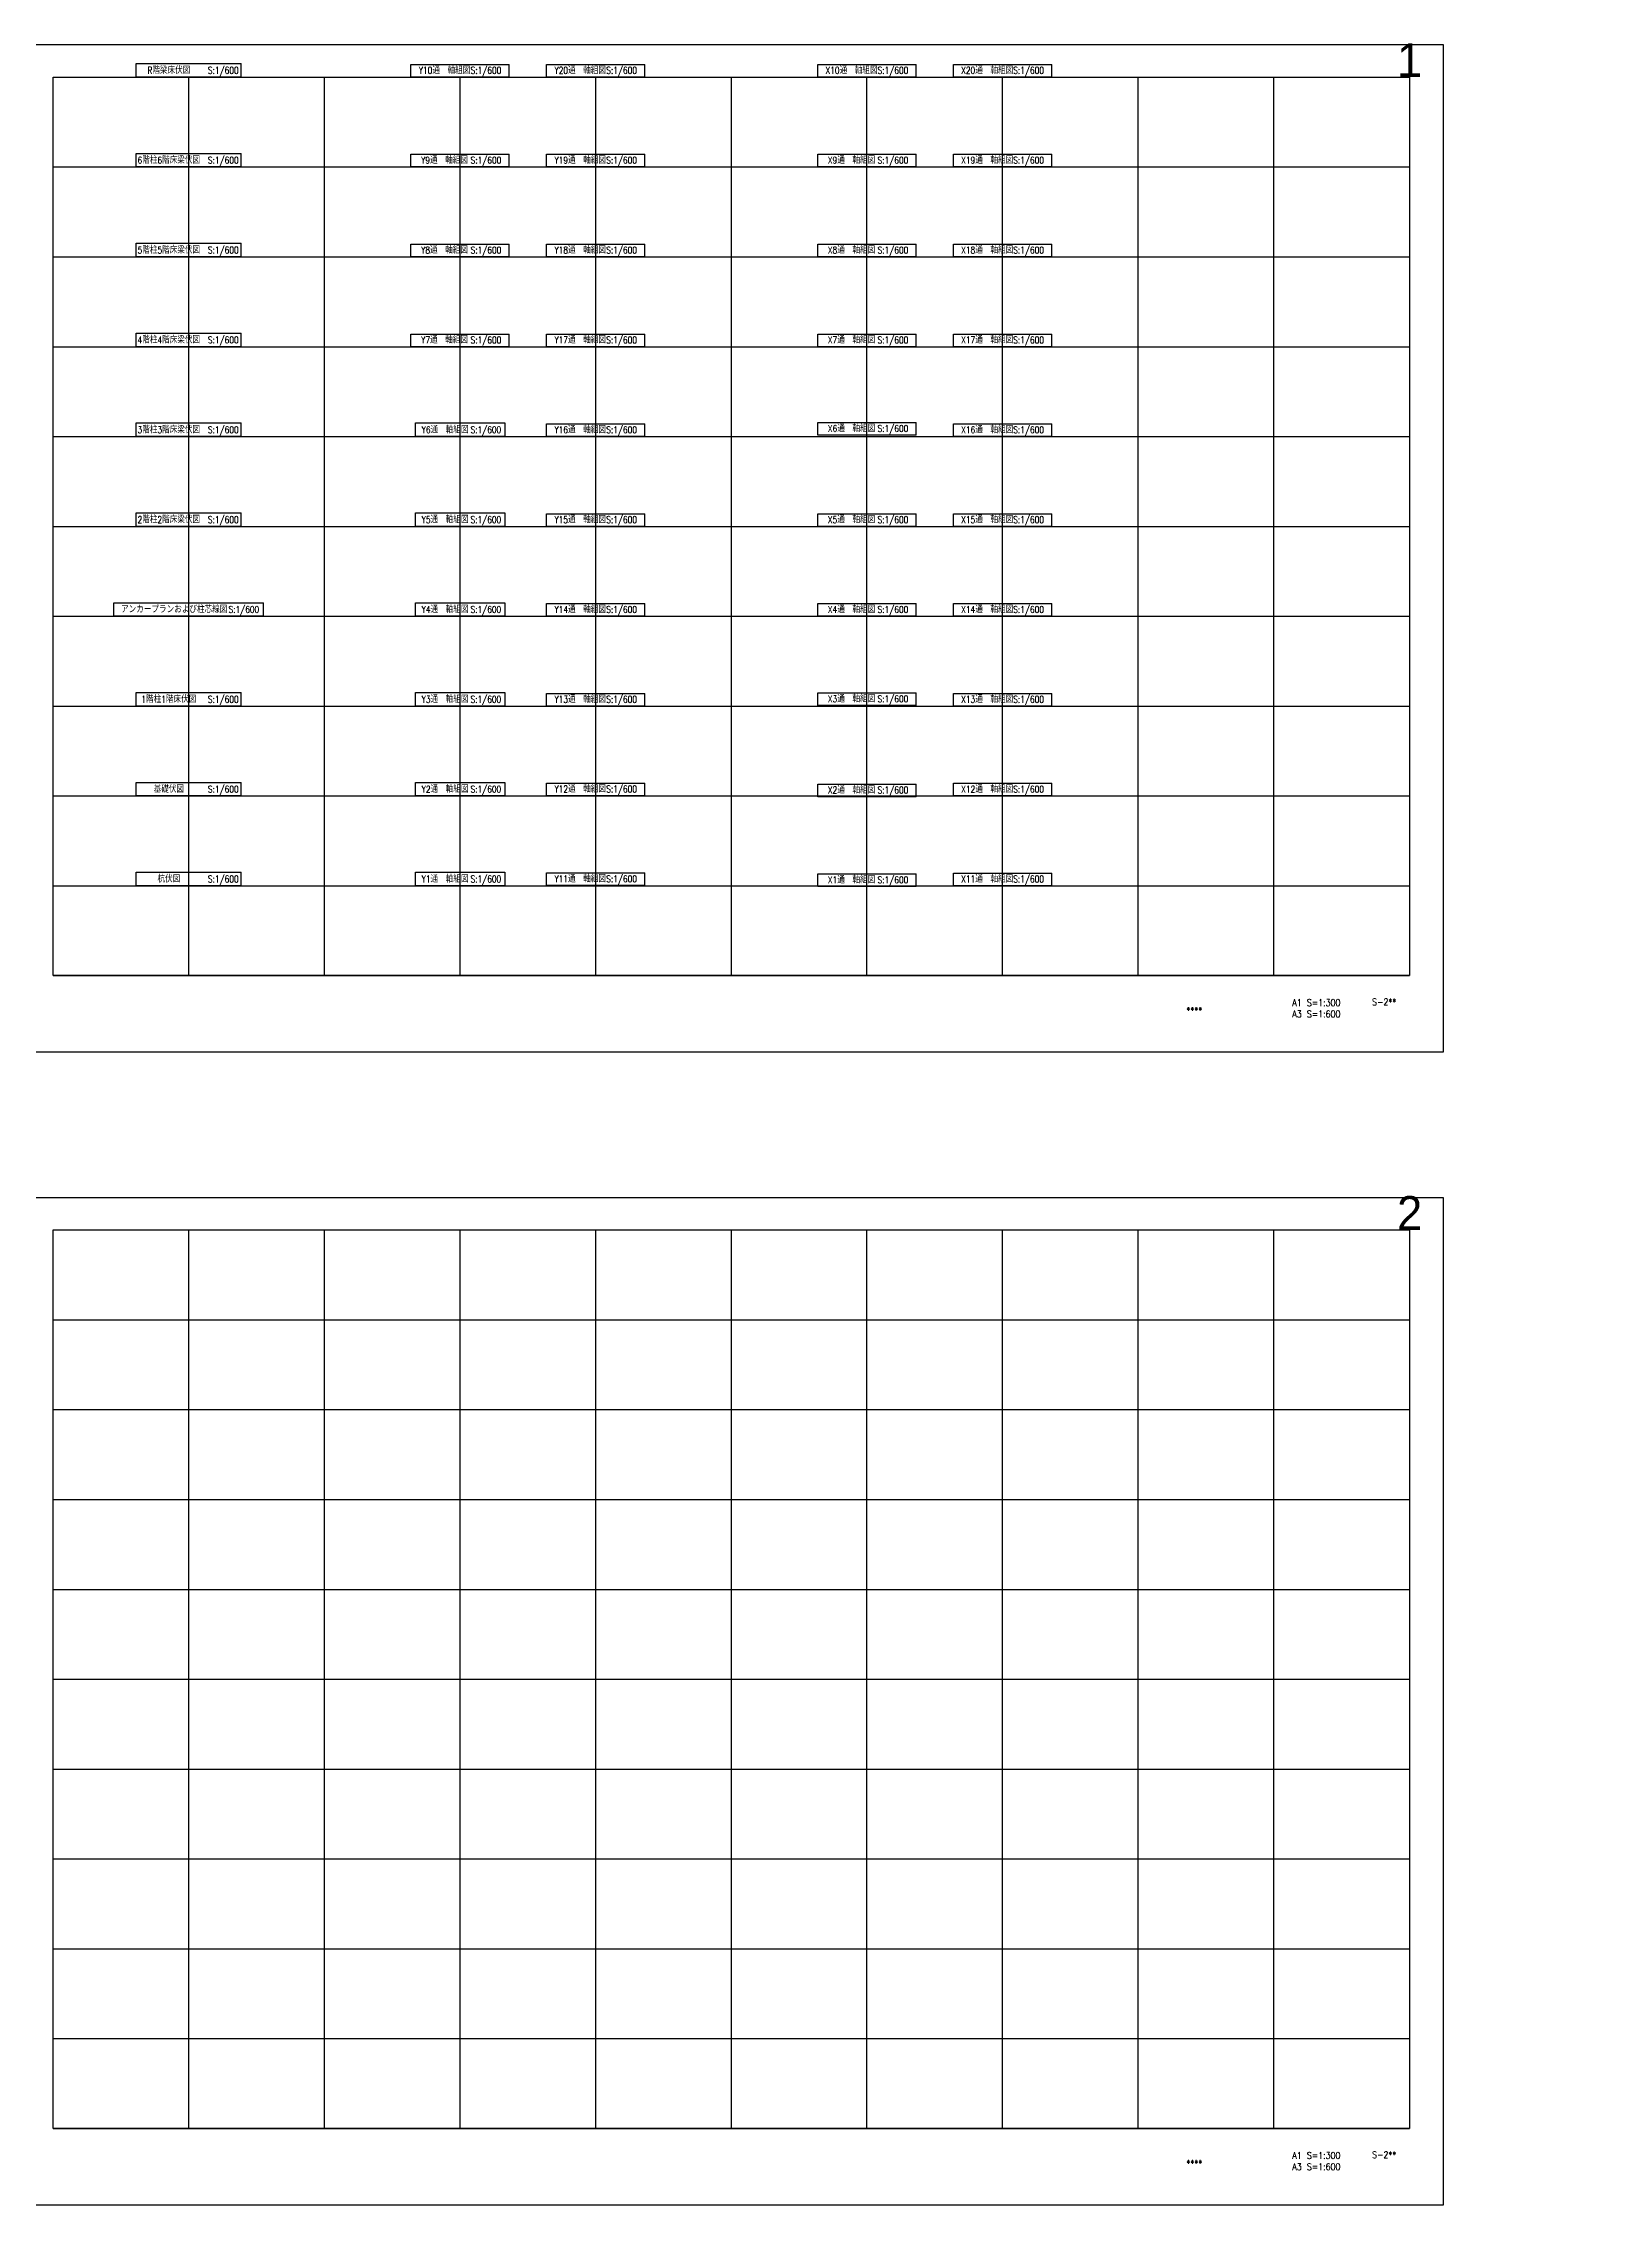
# Model space of a CAD drawing. Extents: x -230746 to 324000, y -671400 to 84185.
# Drawn here: x 1422 to 93684, y -127400 to 100 of the extents above; entities that cross this region are included whole.
import ezdxf
from ezdxf.enums import TextEntityAlignment as Align

# ---------------------------------------------------------------- set-up
doc = ezdxf.new("R2010")
doc.units = 0
doc.header["$MEASUREMENT"] = 0
doc.layers.add('99_レイアウト枠', color=251, linetype='CONTINUOUS', plot=False)
doc.layers.add('99_頁番号', color=6, linetype='CONTINUOUS')
doc.layers.add('注記', color=3, linetype='CONTINUOUS')
doc.styles.add('DRACAD', font='txt', dxfattribs={"width": 0.85, "bigfont": 'extfont2'})
doc.styles.get("Standard").update_dxf_attribs({"font": 'Osaka.ttc'})

msp = doc.modelspace()

# ---------------------------------------------------------------- linework, layer by layer
at = {"layer": '99_レイアウト枠'}
for p, q in [((2000, -54900), (2000, -1900)), ((10000, -54900), (10000, -1900)), ((18000, -54900), (18000, -1900)), ((26000, -54900), (26000, -1900)), ((34000, -54900), (34000, -1900)), ((42000, -54900), (42000, -1900)), ((50000, -54900), (50000, -1900)), ((58000, -54900), (58000, -1900)), ((66000, -54900), (66000, -1900)), ((74000, -54900), (74000, -1900)), ((2000, -7200), (82000, -7200)), ((2000, -12500), (82000, -12500)), ((2000, -17800), (82000, -17800)), ((2000, -23100), (82000, -23100)), ((2000, -28400), (82000, -28400)), ((2000, -33700), (82000, -33700)), ((2000, -39000), (82000, -39000)), ((2000, -44300), (82000, -44300)), ((2000, -49600), (82000, -49600)), ((2000, -54900), (82000, -54900)), ((2000, -122900), (2000, -69900)), ((10000, -122900), (10000, -69900)), ((18000, -122900), (18000, -69900)), ((26000, -122900), (26000, -69900)), ((34000, -122900), (34000, -69900)), ((42000, -122900), (42000, -69900)), ((50000, -122900), (50000, -69900)), ((58000, -122900), (58000, -69900)), ((66000, -122900), (66000, -69900)), ((74000, -122900), (74000, -69900)), ((2000, -75200), (82000, -75200)), ((2000, -80500), (82000, -80500)), ((2000, -85800), (82000, -85800)), ((2000, -91100), (82000, -91100)), ((2000, -96400), (82000, -96400)), ((2000, -101700), (82000, -101700)), ((2000, -107000), (82000, -107000)), ((2000, -112300), (82000, -112300)), ((2000, -117600), (82000, -117600)), ((2000, -122900), (82000, -122900))]:
    msp.add_line(p, q, dxfattribs=at)
for points in [[(0, -59400), (84000, -59400), (84000, 0), (0, 0)], [(2000, -1900), (82000, -1900), (82000, -54900), (2000, -54900)], [(0, -127400), (84000, -127400), (84000, -68000), (0, -68000)], [(2000, -69900), (82000, -69900), (82000, -122900), (2000, -122900)]]:
    msp.add_lwpolyline(points, close=True, dxfattribs=at)
at = {"layer": '注記', "linetype": 'Continuous'}
for p, q in [((6900, -1100), (13100, -1100)), ((6900, -1900), (6900, -1100)), ((13100, -1900), (13100, -1100)), ((23106.7, -1153.3), (28893.3, -1153.3)), ((23106.7, -1900), (23106.7, -1153.3)), ((28893.3, -1900), (28893.3, -1153.3)), ((31106.7, -1153.3), (36893.3, -1153.3)), ((31106.7, -1900), (31106.7, -1153.3)), ((36893.3, -1900), (36893.3, -1153.3)), ((47106.7, -1153.3), (52893.3, -1153.3)), ((47106.7, -1900), (47106.7, -1153.3)), ((52893.3, -1900), (52893.3, -1153.3)), ((55106.7, -1153.3), (60893.3, -1153.3)), ((55106.7, -1900), (55106.7, -1153.3)), ((60893.3, -1900), (60893.3, -1153.3)), ((13100, -1900), (6900, -1900)), ((28893.3, -1900), (23106.7, -1900)), ((36893.3, -1900), (31106.7, -1900)), ((52893.3, -1900), (47106.7, -1900)), ((60893.3, -1900), (55106.7, -1900)), ((6900, -6400), (13100, -6400)), ((6900, -7200), (6900, -6400)), ((13100, -7200), (6900, -7200)), ((13100, -7200), (13100, -6400)), ((23106.7, -6453.3), (28893.3, -6453.3)), ((23106.7, -7200), (23106.7, -6453.3)), ((28893.3, -7200), (23106.7, -7200)), ((28893.3, -7200), (28893.3, -6453.3)), ((31106.7, -6453.3), (36893.3, -6453.3)), ((31106.7, -7200), (31106.7, -6453.3)), ((36893.3, -7200), (31106.7, -7200)), ((36893.3, -7200), (36893.3, -6453.3)), ((47106.7, -6453.3), (52893.3, -6453.3)), ((47106.7, -7200), (47106.7, -6453.3)), ((52893.3, -7200), (47106.7, -7200)), ((52893.3, -7200), (52893.3, -6453.3)), ((55106.7, -6453.3), (60893.3, -6453.3)), ((55106.7, -7200), (55106.7, -6453.3)), ((60893.3, -7200), (55106.7, -7200)), ((60893.3, -7200), (60893.3, -6453.3)), ((6900, -11700), (13100, -11700)), ((6900, -12500), (6900, -11700)), ((13100, -12500), (6900, -12500)), ((13100, -12500), (13100, -11700)), ((23106.7, -11753.3), (28893.3, -11753.3)), ((23106.7, -12500), (23106.7, -11753.3)), ((28893.3, -12500), (23106.7, -12500)), ((28893.3, -12500), (28893.3, -11753.3)), ((31106.7, -11753.3), (36893.3, -11753.3)), ((31106.7, -12500), (31106.7, -11753.3)), ((36893.3, -12500), (31106.7, -12500)), ((36893.3, -12500), (36893.3, -11753.3)), ((47106.7, -11753.3), (52893.3, -11753.3)), ((47106.7, -12500), (47106.7, -11753.3)), ((52893.3, -12500), (47106.7, -12500)), ((52893.3, -12500), (52893.3, -11753.3)), ((55106.7, -11753.3), (60893.3, -11753.3)), ((55106.7, -12500), (55106.7, -11753.3)), ((60893.3, -12500), (55106.7, -12500)), ((60893.3, -12500), (60893.3, -11753.3)), ((6900, -17000), (13100, -17000)), ((6900, -17800), (6900, -17000)), ((13100, -17800), (6900, -17800)), ((13100, -17800), (13100, -17000)), ((23106.7, -17053.3), (28893.3, -17053.3)), ((23106.7, -17800), (23106.7, -17053.3)), ((28893.3, -17800), (23106.7, -17800)), ((28893.3, -17800), (28893.3, -17053.3)), ((31106.7, -17053.3), (36893.3, -17053.3)), ((31106.7, -17800), (31106.7, -17053.3)), ((36893.3, -17800), (31106.7, -17800)), ((36893.3, -17800), (36893.3, -17053.3)), ((47106.7, -17053.3), (52893.3, -17053.3)), ((47106.7, -17800), (47106.7, -17053.3)), ((52893.3, -17800), (47106.7, -17800)), ((52893.3, -17800), (52893.3, -17053.3)), ((55106.7, -17053.3), (60893.3, -17053.3)), ((55106.7, -17800), (55106.7, -17053.3)), ((60893.3, -17800), (55106.7, -17800)), ((60893.3, -17800), (60893.3, -17053.3)), ((6900, -22300), (13100, -22300)), ((6900, -23100), (6900, -22300)), ((13100, -23100), (13100, -22300)), ((31106.7, -22353.3), (36893.3, -22353.3)), ((31106.7, -23100), (31106.7, -22353.3)), ((36893.3, -23100), (36893.3, -22353.3)), ((47106.7, -22276.9), (52893.3, -22276.9)), ((47106.7, -23023.5), (47106.7, -22276.9)), ((52893.3, -23023.5), (52893.3, -22276.9)), ((55106.7, -22353.3), (60893.3, -22353.3)), ((55106.7, -23100), (55106.7, -22353.3)), ((60893.3, -23100), (60893.3, -22353.3)), ((13100, -23100), (6900, -23100)), ((36893.3, -23100), (31106.7, -23100)), ((52893.3, -23023.5), (47106.7, -23023.5)), ((60893.3, -23100), (55106.7, -23100)), ((6900, -27600), (13100, -27600)), ((6900, -28400), (6900, -27600)), ((13100, -28400), (13100, -27600)), ((31106.7, -27653.3), (36893.3, -27653.3)), ((31106.7, -28400), (31106.7, -27653.3)), ((36893.3, -28400), (36893.3, -27653.3)), ((47106.7, -27653.3), (52893.3, -27653.3)), ((47106.7, -28400), (47106.7, -27653.3)), ((52893.3, -28400), (52893.3, -27653.3)), ((55106.7, -27653.3), (60893.3, -27653.3)), ((55106.7, -28400), (55106.7, -27653.3)), ((60893.3, -28400), (60893.3, -27653.3)), ((13100, -28400), (6900, -28400)), ((36893.3, -28400), (31106.7, -28400)), ((52893.3, -28400), (47106.7, -28400)), ((60893.3, -28400), (55106.7, -28400)), ((5585.2, -32900), (14414.8, -32900)), ((5585.2, -33700), (5585.2, -32900)), ((14414.8, -33700), (14414.8, -32900)), ((31106.7, -32953.3), (36893.3, -32953.3)), ((31106.7, -33700), (31106.7, -32953.3)), ((36893.3, -33700), (36893.3, -32953.3)), ((47106.7, -32953.3), (52893.3, -32953.3)), ((47106.7, -33700), (47106.7, -32953.3)), ((52893.3, -33700), (52893.3, -32953.3)), ((55106.7, -32953.3), (60893.3, -32953.3)), ((55106.7, -33700), (55106.7, -32953.3)), ((60893.3, -33700), (60893.3, -32953.3)), ((14414.8, -33700), (5585.2, -33700)), ((36893.3, -33700), (31106.7, -33700)), ((52893.3, -33700), (47106.7, -33700)), ((60893.3, -33700), (55106.7, -33700)), ((6900, -38200), (13100, -38200)), ((6900, -39000), (6900, -38200)), ((13100, -39000), (13100, -38200)), ((47106.7, -38226.9), (52893.3, -38226.9)), ((47106.7, -38973.5), (47106.7, -38226.9)), ((52893.3, -38973.5), (52893.3, -38226.9)), ((13100, -39000), (6900, -39000)), ((31106.7, -38253.3), (36893.3, -38253.3)), ((31106.7, -39000), (31106.7, -38253.3)), ((36893.3, -39000), (31106.7, -39000)), ((36893.3, -39000), (36893.3, -38253.3)), ((52893.3, -38973.5), (47106.7, -38973.5)), ((55106.7, -38253.3), (60893.3, -38253.3)), ((55106.7, -39000), (55106.7, -38253.3)), ((60893.3, -39000), (55106.7, -39000)), ((60893.3, -39000), (60893.3, -38253.3)), ((6900, -43500), (13100, -43500)), ((6900, -44300), (6900, -43500)), ((13100, -44300), (6900, -44300)), ((13100, -44300), (13100, -43500)), ((31106.7, -43543.5), (36893.3, -43543.5)), ((31106.7, -44290.1), (31106.7, -43543.5)), ((36893.3, -44290.1), (31106.7, -44290.1)), ((36893.3, -44290.1), (36893.3, -43543.5)), ((47106.7, -43603.3), (52893.3, -43603.3)), ((47106.7, -44350), (47106.7, -43603.3)), ((52893.3, -44350), (47106.7, -44350)), ((52893.3, -44350), (52893.3, -43603.3)), ((55106.7, -43553.3), (60893.3, -43553.3)), ((55106.7, -44300), (55106.7, -43553.3)), ((60893.3, -44300), (55106.7, -44300)), ((60893.3, -44300), (60893.3, -43553.3)), ((6900, -48800), (13100, -48800)), ((6900, -49600), (6900, -48800)), ((13100, -49600), (6900, -49600)), ((13100, -49600), (13100, -48800)), ((31106.7, -48843.5), (36893.3, -48843.5)), ((31106.7, -49590.1), (31106.7, -48843.5)), ((36893.3, -49590.1), (31106.7, -49590.1)), ((36893.3, -49590.1), (36893.3, -48843.5)), ((47106.7, -48903.3), (52893.3, -48903.3)), ((47106.7, -49650), (47106.7, -48903.3)), ((52893.3, -49650), (47106.7, -49650)), ((52893.3, -49650), (52893.3, -48903.3)), ((55106.7, -48853.3), (60893.3, -48853.3)), ((55106.7, -49600), (55106.7, -48853.3)), ((60893.3, -49600), (55106.7, -49600)), ((60893.3, -49600), (60893.3, -48853.3))]:
    msp.add_line(p, q, dxfattribs=at)
at = {"layer": '注記'}
for points in [[(23366.7, -22300), (28633.3, -22300), (28633.3, -23100), (23366.7, -23100)], [(23366.7, -27600), (28633.3, -27600), (28633.3, -28400), (23366.7, -28400)], [(23366.7, -32900), (28633.3, -32900), (28633.3, -33700), (23366.7, -33700)], [(23366.7, -38200), (28633.3, -38200), (28633.3, -39000), (23366.7, -39000)], [(23366.7, -43500), (28633.3, -43500), (28633.3, -44300), (23366.7, -44300)], [(23366.7, -48800), (28633.3, -48800), (28633.3, -49600), (23366.7, -49600)]]:
    msp.add_lwpolyline(points, close=True, dxfattribs=at)

# ---------------------------------------------------------------- texts
at = {"layer": '99_レイアウト枠'}
for s, p in [('1', (82000, -1900)), ('2', (82000, -69900))]:
    msp.add_text(s, height=2000, dxfattribs=at).set_placement(p, align=Align.CENTER)
at = {"layer": '99_頁番号', "char_height": 400, "attachment_point": 5, "style": 'DRACAD'}
for s, insert in [('{  ****  }', (69000, -56950)), ('A1 S=1:300^JA3 S=1:600', (76500, -56824.3)), ('{S-2**}', (80500, -56450)), ('{  ****  }', (69000, -124950)), ('A1 S=1:300^JA3 S=1:600', (76500, -124824.3)), ('{S-2**}', (80500, -124450))]:
    msp.add_mtext(s, dxfattribs=dict(at, insert=insert))
at = {"layer": '注記', "linetype": 'Continuous', "style": 'DRACAD', "width": 0.8}
for s, p in [('R階梁床伏図', (8829.3, -1700)), ('S:1/600', (12038.8, -1700)), ('Y10通\u3000軸組図', (25091.4, -1701.3)), ('S:1/600', (27531, -1701.3)), ('Y20通\u3000軸組図', (33091.4, -1701.3)), ('S:1/600', (35531, -1701.3)), ('X10通\u3000軸組図', (49091.4, -1701.3)), ('S:1/600', (51531, -1701.3)), ('X20通\u3000軸組図', (57091.4, -1701.3)), ('S:1/600', (59531, -1701.3)), ('6階柱6階床梁伏図', (8829.3, -7000)), ('S:1/600', (12038.8, -7000)), ('Y9通\u3000軸組図', (25091.4, -7001.3)), ('S:1/600', (27531, -7001.3)), ('Y19通\u3000軸組図', (33091.4, -6999.7)), ('S:1/600', (35531, -6999.7)), ('X9通\u3000軸組図', (49091.4, -7001.3)), ('S:1/600', (51531, -7001.3)), ('X19通\u3000軸組図', (57091.4, -6999.7)), ('S:1/600', (59531, -6999.7)), ('5階柱5階床梁伏図', (8829.3, -12300)), ('S:1/600', (12038.8, -12300)), ('Y8通\u3000軸組図', (25091.4, -12301.3)), ('S:1/600', (27531, -12301.3)), ('Y18通\u3000軸組図', (33091.4, -12301.3)), ('S:1/600', (35531, -12301.3)), ('X8通\u3000軸組図', (49091.4, -12301.3)), ('S:1/600', (51531, -12301.3)), ('X18通\u3000軸組図', (57091.4, -12301.3)), ('S:1/600', (59531, -12301.3)), ('4階柱4階床梁伏図', (8829.3, -17600)), ('S:1/600', (12038.8, -17600)), ('Y7通\u3000軸組図', (25091.4, -17601.3)), ('S:1/600', (27531, -17601.3)), ('Y17通\u3000軸組図', (33091.4, -17601.3)), ('S:1/600', (35531, -17601.3)), ('X7通\u3000軸組図', (49091.4, -17601.3)), ('S:1/600', (51531, -17601.3)), ('X17通\u3000軸組図', (57091.4, -17601.3)), ('S:1/600', (59531, -17601.3)), ('3階柱3階床梁伏図', (8829.3, -22900)), ('S:1/600', (12038.8, -22900)), ('Y6通\u3000軸組図', (25119.5, -22900)), ('S:1/600', (27525.9, -22900)), ('Y16通\u3000軸組図', (33091.4, -22901.3)), ('S:1/600', (35531, -22901.3)), ('X6通\u3000軸組図', (49091.4, -22824.8)), ('S:1/600', (51531, -22824.8)), ('X16通\u3000軸組図', (57091.4, -22901.3)), ('S:1/600', (59531, -22901.3)), ('2階柱2階床梁伏図', (8829.3, -28200)), ('S:1/600', (12038.8, -28200)), ('Y5通\u3000軸組図', (25119.5, -28200)), ('S:1/600', (27525.9, -28200)), ('Y15通\u3000軸組図', (33091.4, -28201.3)), ('S:1/600', (35531, -28201.3)), ('X5通\u3000軸組図', (49091.4, -28201.3)), ('S:1/600', (51531, -28201.3)), ('X15通\u3000軸組図', (57091.4, -28201.3)), ('S:1/600', (59531, -28201.3)), ('アンカープランおよび柱芯線図', (9144.8, -33500)), ('S:1/600', (13254.3, -33500)), ('Y4通\u3000軸組図', (25119.5, -33500)), ('S:1/600', (27525.9, -33500)), ('Y14通\u3000軸組図', (33091.4, -33501.3)), ('S:1/600', (35531, -33501.3)), ('X4通\u3000軸組図', (49091.4, -33501.3)), ('S:1/600', (51531, -33501.3)), ('X14通\u3000軸組図', (57091.4, -33501.3)), ('S:1/600', (59531, -33501.3)), ('1階柱1階床伏図', (8829.3, -38800)), ('S:1/600', (12038.8, -38800)), ('Y3通\u3000軸組図', (25119.5, -38800)), ('S:1/600', (27525.9, -38800)), ('Y13通\u3000軸組図', (33091.4, -38801.3)), ('S:1/600', (35531, -38801.3)), ('X3通\u3000軸組図', (49091.4, -38774.8)), ('S:1/600', (51531, -38774.8)), ('X13通\u3000軸組図', (57091.4, -38801.3)), ('S:1/600', (59531, -38801.3)), ('基礎伏図', (8829.3, -44100)), ('S:1/600', (12038.8, -44100)), ('Y2通\u3000軸組図', (25119.5, -44100)), ('S:1/600', (27525.9, -44100)), ('Y12通\u3000軸組図', (33091.4, -44091.4)), ('S:1/600', (35531, -44091.4)), ('X2通\u3000軸組図', (49091.4, -44151.3)), ('S:1/600', (51531, -44151.3)), ('X12通\u3000軸組図', (57091.4, -44101.3)), ('S:1/600', (59531, -44101.3)), ('杭伏図', (8829.3, -49400)), ('S:1/600', (12038.8, -49400)), ('Y1通\u3000軸組図', (25119.5, -49400.9)), ('S:1/600', (27525.9, -49400.9)), ('Y11通\u3000軸組図', (33091.4, -49391.4)), ('S:1/600', (35531, -49391.4)), ('X1通\u3000軸組図', (49091.4, -49451.3)), ('S:1/600', (51531, -49451.3)), ('X11通\u3000軸組図', (57091.4, -49401.3)), ('S:1/600', (59531, -49401.3))]:
    msp.add_text(s, height=400, dxfattribs=at).set_placement(p, align=Align.CENTER)

doc.saveas('drawing.dxf')
